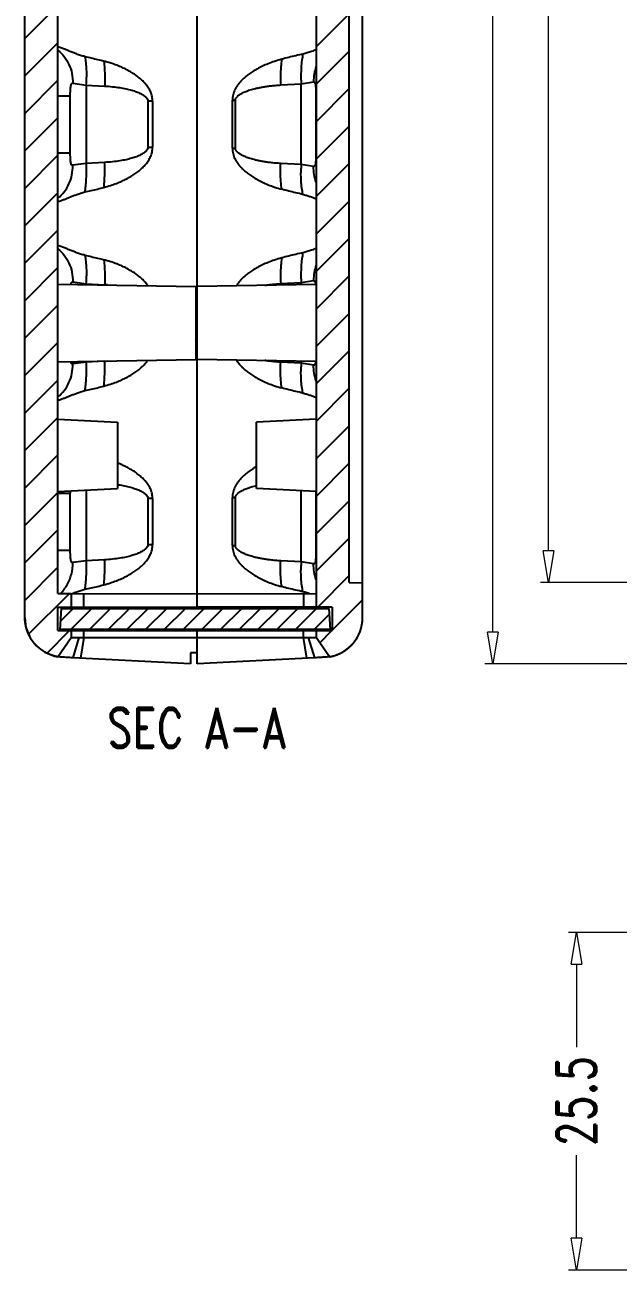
# Model space of a CAD drawing. Header units: millimetres. Extents: x 3537 to 3861, y 1181 to 1410.
# Drawn here: x 3536.7 to 3581.5, y 1204.1 to 1298.1 of the extents above; entities that cross this region are included whole.
import ezdxf
from ezdxf.enums import TextEntityAlignment as Align

# ---------------------------------------------------------------- set-up
doc = ezdxf.new("R2010")
doc.units = ezdxf.units.MM
doc.layers.add('dim', color=82, linetype='Continuous', lineweight=9)
doc.layers.add('hatch', color=56, linetype='Continuous', lineweight=9)
doc.styles.add('ROMAND', font='romand.shx', dxfattribs={"width": 0.75, "bigfont": 'gbcbig.shx'})
doc.dimstyles.new('YanXiu', dxfattribs={"dimtxt": 2.5, "dimasz": 2.2, "dimexe": 1, "dimexo": 0, "dimgap": 0.66, "dimtad": 0, "dimzin": 9, "dimdsep": 46, "dimtxsty": 'ROMAND', "dimblk": 'CLOSEDBLANK', "dimcen": 0, "dimclrd": 3, "dimclre": 3, "dimclrt": 7, "dimazin": 2, "dimtfac": 1, "dimtofl": 0, "dimtmove": 0, "dimatfit": 3, "dimldrblk": 'CLOSEDBLANK', "dimfxl": 1, "dimlwd": 5, "dimlwe": 5, "dimarcsym": 0})
pattern_1 = [(45, (3302.9115, 1085.8818), (-1.414214, 1.414214), [])]

# ---------------------------------------------------------------- blocks, each defined once
blk = doc.blocks.new('_ClosedBlank')
at = {"color": 0, "linetype": 'ByBlock', "lineweight": -2}
for p, q in [((-1, 0.167), (0, 0)), ((-1, 0.167), (-1, -0.167)), ((0, 0), (-1, -0.167))]:
    blk.add_line(p, q, dxfattribs=at)
blk = doc.blocks.new('*D4')
at = {"layer": 'Defpoints', "color": 0}
for p in [(3589.278, 1355.217), (3576.281, 1256.017), (3589.278, 1256.017)]:
    blk.add_point(p, dxfattribs=at)
at = {"layer": 'dim', "color": 3, "lineweight": 5}
for p, q in [((3589.278, 1355.217), (3575.681, 1355.217)), ((3576.281, 1352.817), (3576.281, 1309.699)), ((3576.281, 1258.417), (3576.281, 1301.535)), ((3589.278, 1256.017), (3575.681, 1256.017))]:
    blk.add_line(p, q, dxfattribs=at)
at = {"layer": 'dim', "color": 3, "lineweight": 5, "xscale": 2.4, "yscale": 2.4, "zscale": 2.4}
for p, rotation in [((3576.281, 1355.217), 90), ((3576.281, 1256.017), 270)]:
    blk.add_blockref('_ClosedBlank', p, dxfattribs=dict(at, rotation=rotation))
at = {"layer": 'dim', "color": 7, "insert": (3576.281, 1305.617), "char_height": 3, "attachment_point": 5, "rotation": 90, "style": 'ROMAND'}
blk.add_mtext('99.2', dxfattribs=at)
blk = doc.blocks.new('*D6')
at = {"layer": 'Defpoints', "color": 0}
for p in [(3585.774, 1361.367), (3572.081, 1249.867), (3585.774, 1249.867)]:
    blk.add_point(p, dxfattribs=at)
at = {"layer": 'dim', "color": 3, "lineweight": 5}
for p, q in [((3585.774, 1361.367), (3571.481, 1361.367)), ((3572.081, 1358.967), (3572.081, 1310.61)), ((3572.081, 1252.267), (3572.081, 1300.625)), ((3585.774, 1249.867), (3571.481, 1249.867))]:
    blk.add_line(p, q, dxfattribs=at)
at = {"layer": 'dim', "color": 3, "lineweight": 5, "xscale": 2.4, "yscale": 2.4, "zscale": 2.4}
for p, rotation in [((3572.081, 1361.367), 90), ((3572.081, 1249.867), 270)]:
    blk.add_blockref('_ClosedBlank', p, dxfattribs=dict(at, rotation=rotation))
at = {"layer": 'dim', "color": 7, "insert": (3572.081, 1305.617), "char_height": 3, "attachment_point": 5, "rotation": 90, "style": 'ROMAND'}
blk.add_mtext('111.5', dxfattribs=at)
blk = doc.blocks.new('*D68')
at = {"layer": 'Defpoints', "color": 0}
for p in [(3588.538, 1229.607), (3578.397, 1204.107), (3588.538, 1204.107)]:
    blk.add_point(p, dxfattribs=at)
at = {"layer": 'dim', "color": 3, "lineweight": 5}
for p, q in [((3588.538, 1229.607), (3577.798, 1229.607)), ((3578.397, 1227.207), (3578.397, 1220.938)), ((3578.397, 1206.507), (3578.397, 1212.775)), ((3588.538, 1204.107), (3577.798, 1204.107))]:
    blk.add_line(p, q, dxfattribs=at)
at = {"layer": 'dim', "color": 3, "lineweight": 5, "xscale": 2.4, "yscale": 2.4, "zscale": 2.4}
for p, rotation in [((3578.397, 1229.607), 90), ((3578.397, 1204.107), 270)]:
    blk.add_blockref('_ClosedBlank', p, dxfattribs=dict(at, rotation=rotation))
at = {"layer": 'dim', "color": 7, "insert": (3578.397, 1216.857), "char_height": 3, "attachment_point": 5, "rotation": 90, "style": 'ROMAND'}
blk.add_mtext('25.5', dxfattribs=at)

msp = doc.modelspace()

# ---------------------------------------------------------------- hatches: boundary and pattern name
at = {"linetype": 'Continuous'}
h = msp.add_hatch(dxfattribs=at)
h.set_pattern_fill('DEFAULT__5', color=40, scale=2, angle=45, style=0, pattern_type=0)
h.set_pattern_definition(pattern_1)
edge = h.paths.add_edge_path()
edge.add_line((3536.748, 1253.369), (3536.748, 1357.865))
edge.add_spline(control_points=[(3536.748, 1357.865), (3536.748, 1359.397), (3537.737, 1360.568), (3539.248, 1360.823)], knot_values=[0, 0, 0, 0, 1, 1, 1, 1], weights=[1, 0.842508, 0.842508, 1], degree=3, periodic=0)
edge.add_line((3539.248, 1360.823), (3540.248, 1359.367))
edge.add_line((3540.248, 1359.367), (3540.248, 1358.851))
edge.add_line((3539.248, 1358.849), (3540.248, 1358.851))
edge.add_line((3539.248, 1357.085), (3539.248, 1358.849))
edge.add_line((3539.248, 1357.085), (3540.248, 1357.084))
edge.add_line((3540.248, 1357.084), (3540.248, 1356.042))
edge.add_line((3539.248, 1356.04), (3540.248, 1356.042))
edge.add_line((3539.248, 1255.195), (3539.248, 1356.04))
edge.add_line((3539.248, 1255.195), (3540.248, 1255.192))
edge.add_line((3540.248, 1255.192), (3540.248, 1254.151))
edge.add_line((3539.248, 1254.149), (3540.248, 1254.151))
edge.add_line((3539.248, 1252.385), (3539.248, 1254.149))
edge.add_line((3539.248, 1252.385), (3540.248, 1252.384))
edge.add_line((3540.248, 1252.384), (3540.248, 1251.867))
edge.add_line((3539.248, 1250.411), (3540.248, 1251.867))
edge.add_spline(control_points=[(3539.248, 1250.411), (3537.737, 1250.666), (3536.748, 1251.837), (3536.748, 1253.369)], knot_values=[0, 0, 0, 0, 1, 1, 1, 1], weights=[1, 0.842508, 0.842508, 1], degree=3, periodic=0)
h = msp.add_hatch(dxfattribs=at)
h.set_pattern_fill('DEFAULT__6', color=40, scale=2, angle=45, style=0, pattern_type=0)
h.set_pattern_definition(pattern_1)
edge = h.paths.add_edge_path()
edge.add_line((3562.248, 1253.369), (3562.248, 1256))
edge.add_spline(control_points=[(3559.748, 1250.411), (3561.259, 1250.666), (3562.248, 1251.837), (3562.248, 1253.369)], knot_values=[0, 0, 0, 0, 1, 1, 1, 1], weights=[1, 0.842508, 0.842508, 1], degree=3, periodic=0)
edge.add_line((3559.748, 1250.411), (3558.748, 1251.867))
edge.add_line((3558.748, 1252.383), (3558.748, 1251.867))
edge.add_line((3559.948, 1252.385), (3558.748, 1252.383))
edge.add_line((3559.948, 1254.149), (3559.948, 1252.385))
edge.add_line((3559.948, 1254.149), (3558.748, 1254.151))
edge.add_line((3558.748, 1357.083), (3558.748, 1254.151))
edge.add_line((3559.948, 1357.085), (3558.748, 1357.083))
edge.add_line((3559.948, 1358.849), (3559.948, 1357.085))
edge.add_line((3559.948, 1358.849), (3558.748, 1358.851))
edge.add_line((3558.748, 1359.367), (3558.748, 1358.851))
edge.add_line((3559.748, 1360.823), (3558.748, 1359.367))
edge.add_spline(control_points=[(3562.248, 1357.865), (3562.248, 1359.397), (3561.259, 1360.568), (3559.748, 1360.823)], knot_values=[0, 0, 0, 0, 1, 1, 1, 1], weights=[1, 0.842508, 0.842508, 1], degree=3, periodic=0)
edge.add_line((3562.248, 1355.235), (3562.248, 1357.865))
edge.add_line((3561.248, 1355.217), (3562.248, 1355.235))
edge.add_line((3561.248, 1256.017), (3561.248, 1355.217))
edge.add_line((3561.248, 1256.017), (3562.248, 1256))
h = msp.add_hatch(dxfattribs=at)
h.set_pattern_fill('DEFAULT__4', color=40, angle=45, style=0, pattern_type=0)
h.set_pattern_definition([(45, (3302.9115, 1085.8818), (-0.7071068, 0.7071068), [])])
edge = h.paths.add_edge_path()
edge.add_line((3539.482, 1254.067), (3559.714, 1254.067))
edge.add_line((3559.714, 1254.067), (3559.798, 1252.467))
edge.add_line((3559.798, 1252.467), (3539.398, 1252.467))
edge.add_line((3539.482, 1254.067), (3539.398, 1252.467))

# ---------------------------------------------------------------- linework, layer by layer
at = {"color": 7, "linetype": 'Continuous'}
for p, q in [((3536.748, 1253.369), (3536.748, 1357.865)), ((3536.748, 1253.369), (3536.748, 1357.865)), ((3562.248, 1253.369), (3562.248, 1357.865)), ((3549.748, 1254.067), (3549.748, 1357.167)), ((3558.748, 1357.083), (3558.748, 1254.151)), ((3558.748, 1357.083), (3558.748, 1254.151)), ((3539.248, 1255.195), (3539.248, 1356.04)), ((3539.248, 1255.195), (3539.248, 1356.04)), ((3561.248, 1256.017), (3561.248, 1355.217)), ((3561.248, 1256.017), (3561.248, 1355.217)), ((3540.364, 1293.716), (3541.386, 1293.569)), ((3556.07, 1293.581), (3557.611, 1293.661)), ((3557.611, 1293.661), (3558.551, 1293.809)), ((3557.611, 1287.573), (3557.611, 1293.661)), ((3539.248, 1292.766), (3540.177, 1292.766)), ((3540.177, 1288.468), (3540.177, 1292.766)), ((3541.386, 1293.569), (3541.386, 1287.665)), ((3541.386, 1293.569), (3542.767, 1293.501)), ((3558.724, 1292.861), (3558.724, 1288.373)), ((3546.032, 1292.362), (3546.032, 1288.873)), ((3546.394, 1292.362), (3546.032, 1292.362)), ((3546.394, 1292.359), (3546.394, 1288.875)), ((3552.424, 1288.808), (3552.424, 1292.426)), ((3552.424, 1292.426), (3552.645, 1292.426)), ((3552.645, 1288.808), (3552.645, 1292.426)), ((3539.248, 1288.468), (3540.177, 1288.468)), ((3546.394, 1288.873), (3546.032, 1288.873)), ((3552.424, 1288.808), (3552.645, 1288.808)), ((3541.386, 1287.665), (3540.364, 1287.519)), ((3542.767, 1287.734), (3541.386, 1287.665)), ((3557.611, 1287.573), (3556.07, 1287.654)), ((3558.551, 1287.425), (3557.611, 1287.573)), ((3539.248, 1278.549), (3549.648, 1278.367)), ((3540.364, 1278.716), (3541.386, 1278.569)), ((3541.386, 1278.569), (3541.386, 1278.511)), ((3541.386, 1278.569), (3542.767, 1278.501)), ((3556.07, 1278.581), (3557.611, 1278.661)), ((3557.611, 1278.661), (3558.551, 1278.809)), ((3557.611, 1278.504), (3557.611, 1278.661)), ((3549.648, 1278.367), (3549.648, 1272.867)), ((3558.748, 1278.524), (3549.748, 1278.367)), ((3549.648, 1276.767), (3549.748, 1276.767)), ((3549.648, 1274.31), (3549.742, 1274.467)), ((3549.715, 1274.467), (3549.748, 1274.467)), ((3539.248, 1272.686), (3549.648, 1272.867)), ((3541.386, 1272.665), (3540.364, 1272.519)), ((3542.767, 1272.734), (3541.386, 1272.665)), ((3541.386, 1272.723), (3541.386, 1272.665)), ((3558.748, 1272.71), (3549.748, 1272.867)), ((3557.611, 1272.573), (3556.07, 1272.654)), ((3557.611, 1272.573), (3557.611, 1272.73)), ((3558.551, 1272.425), (3557.611, 1272.573)), ((3539.248, 1268.353), (3543.748, 1268.117)), ((3558.748, 1268.353), (3554.248, 1268.117)), ((3543.748, 1268.117), (3543.748, 1263.117)), ((3554.248, 1263.117), (3554.248, 1268.117)), ((3539.248, 1262.881), (3543.748, 1263.117)), ((3539.248, 1262.766), (3540.177, 1262.766)), ((3540.177, 1258.468), (3540.177, 1262.766)), ((3541.386, 1262.993), (3541.386, 1257.665)), ((3558.748, 1262.881), (3554.248, 1263.117)), ((3557.611, 1257.573), (3557.611, 1262.941)), ((3558.724, 1262.883), (3558.724, 1262.861)), ((3558.724, 1262.861), (3558.724, 1258.373)), ((3546.032, 1262.362), (3546.032, 1258.873)), ((3546.394, 1262.362), (3546.032, 1262.362)), ((3546.394, 1262.359), (3546.394, 1258.875)), ((3552.424, 1258.808), (3552.424, 1262.426)), ((3552.424, 1262.426), (3552.645, 1262.426)), ((3552.645, 1258.808), (3552.645, 1262.426)), ((3546.394, 1258.873), (3546.032, 1258.873)), ((3552.424, 1258.808), (3552.645, 1258.808)), ((3539.248, 1258.468), (3540.177, 1258.468)), ((3541.386, 1257.665), (3540.364, 1257.519)), ((3542.767, 1257.734), (3541.386, 1257.665)), ((3557.611, 1257.573), (3556.07, 1257.654)), ((3558.551, 1257.425), (3557.611, 1257.573)), ((3561.248, 1256.017), (3562.248, 1256)), ((3561.248, 1256.017), (3562.248, 1256)), ((3562.248, 1253.369), (3562.248, 1256)), ((3539.248, 1255.195), (3549.748, 1255.167)), ((3539.248, 1255.195), (3540.248, 1255.192)), ((3540.248, 1255.192), (3540.248, 1254.151)), ((3540.248, 1255.192), (3540.248, 1254.151)), ((3541.196, 1254.152), (3541.196, 1255.189)), ((3549.748, 1255.167), (3558.748, 1255.191)), ((3557.801, 1255.188), (3557.801, 1254.153)), ((3539.248, 1254.149), (3549.748, 1254.167)), ((3539.248, 1254.149), (3540.248, 1254.151)), ((3539.248, 1252.385), (3539.248, 1254.149)), ((3539.248, 1252.385), (3539.248, 1254.149)), ((3559.948, 1254.149), (3549.748, 1254.167)), ((3559.948, 1254.149), (3558.748, 1254.151)), ((3559.948, 1254.149), (3559.948, 1252.385)), ((3559.948, 1254.149), (3559.948, 1252.385)), ((3539.482, 1254.067), (3539.398, 1252.467)), ((3539.482, 1254.067), (3539.398, 1252.467)), ((3539.482, 1254.067), (3559.714, 1254.067)), ((3539.482, 1254.067), (3559.714, 1254.067)), ((3559.714, 1254.067), (3559.798, 1252.467)), ((3559.714, 1254.067), (3559.798, 1252.467)), ((3539.248, 1252.385), (3549.748, 1252.367)), ((3539.248, 1252.385), (3540.248, 1252.384)), ((3559.798, 1252.467), (3539.398, 1252.467)), ((3559.798, 1252.467), (3539.398, 1252.467)), ((3540.248, 1252.384), (3540.248, 1251.867)), ((3540.248, 1252.384), (3540.248, 1251.867)), ((3541.196, 1251.867), (3541.196, 1252.382)), ((3549.748, 1249.867), (3549.748, 1252.467)), ((3549.748, 1252.367), (3559.948, 1252.385)), ((3557.801, 1251.867), (3557.801, 1252.381)), ((3559.948, 1252.385), (3558.748, 1252.383)), ((3558.748, 1252.383), (3558.748, 1251.867)), ((3558.748, 1252.383), (3558.748, 1251.867)), ((3539.248, 1250.411), (3540.248, 1251.867)), ((3539.248, 1250.411), (3540.248, 1251.867)), ((3540.826, 1251.867), (3540.361, 1250.333)), ((3541.196, 1251.867), (3540.954, 1250.302)), ((3541.196, 1251.867), (3557.801, 1251.867)), ((3558.043, 1250.302), (3557.801, 1251.867)), ((3558.636, 1250.333), (3558.165, 1251.867)), ((3559.748, 1250.411), (3558.748, 1251.867)), ((3559.748, 1250.411), (3558.748, 1251.867)), ((3549.748, 1250.721), (3549.248, 1250.717)), ((3549.248, 1250.717), (3549.248, 1249.867)), ((3549.248, 1249.867), (3540.361, 1250.333)), ((3558.636, 1250.333), (3549.748, 1249.867))]:
    msp.add_line(p, q, dxfattribs=at)
for centre, radius, start, end in [((3528.405, 1294.185), 12.996, 357.28355, 359.77745), ((3528.799, 1294.181), 12.601, 359.78964, 359.94203), ((3569.421, 1294.26), 11.825, 179.83245, 180.65785), ((3569.835, 1294.267), 12.239, 180.66577, 182.83422), ((3528.405, 1287.049), 12.996, 0.22255, 2.71645), ((3528.799, 1287.053), 12.601, 0.05798, 0.21036), ((3569.421, 1286.974), 11.825, 179.34215, 180.16756), ((3569.835, 1286.968), 12.239, 177.16578, 179.33423), ((3528.405, 1279.185), 12.996, 357.28355, 359.77745), ((3528.799, 1279.181), 12.601, 359.78964, 359.94203), ((3569.421, 1279.26), 11.825, 179.83245, 180.65785), ((3569.835, 1279.267), 12.239, 180.66577, 182.83422), ((3542.211, 1267.314), 11.2, 86.00697, 87.15266), ((3528.405, 1272.049), 12.996, 0.22255, 2.71645), ((3528.799, 1272.053), 12.601, 0.05798, 0.21036), ((3542.211, 1283.92), 11.2, 272.84735, 273.99349), ((3569.421, 1271.974), 11.825, 179.34215, 180.16756), ((3569.835, 1271.968), 12.239, 177.16578, 179.33423), ((3557.351, 1259.213), 6.363, 119.18504, 121.01089), ((3551.085, 1262.768), 10.908, 179.1507, 180.01269), ((3542.368, 1253.731), 9.775, 81.66007, 81.87973), ((3555.987, 1255.763), 7.772, 102.93012, 103.28497), ((3528.405, 1257.049), 12.996, 0.22255, 2.71645), ((3528.799, 1257.053), 12.601, 0.05798, 0.21036), ((3569.421, 1256.974), 11.825, 179.34215, 180.16756), ((3569.835, 1256.968), 12.239, 177.16578, 179.33423), ((3556.935, 1251.589), 3.817, 75.38558, 77.71306), ((3556.737, 1250.83), 4.601, 73.38543, 75.37927), ((3556.374, 1249.615), 5.868, 71.76539, 73.38593), ((3539.748, 1253.369), 3, 180, 260.40593), ((3559.248, 1253.369), 3, 279.59407, 0)]:
    msp.add_arc(centre, radius, start, end, dxfattribs=at)
for points, start_tangent, end_tangent in [([(3541.28, 1295.729), (3540.953, 1295.817), (3540.651, 1295.921), (3540.363, 1296.033), (3540.084, 1296.145), (3539.807, 1296.255), (3539.53, 1296.359), (3539.248, 1296.455)], (-0.977301, 0.211856), (-0.952666, 0.304019)), ([(3539.248, 1296.204), (3539.721, 1295.725), (3540.077, 1295.126), (3540.296, 1294.442), (3540.364, 1293.716)], (0.786757, -0.617262), (-0.012535, -0.999921)), ([(3541.28, 1295.729), (3541.763, 1295.621), (3542.239, 1295.508), (3542.705, 1295.389)], (0.977328, -0.21173), (0.966845, -0.255364)), ([(3541.28, 1295.729), (3541.346, 1295.27), (3541.387, 1294.743), (3541.401, 1294.168)], (0.185237, -0.982694), (-0.001011, -0.999999)), ([(3556.148, 1295.527), (3555.605, 1295.362), (3555.12, 1295.183), (3554.687, 1294.995), (3554.303, 1294.8), (3553.963, 1294.6), (3553.664, 1294.398), (3553.403, 1294.194), (3553.18, 1293.991), (3552.994, 1293.794), (3552.841, 1293.603), (3552.715, 1293.416), (3552.614, 1293.23), (3552.533, 1293.039), (3552.473, 1292.84), (3552.436, 1292.634), (3552.424, 1292.426)], (-0.964565, -0.263844), (0.000003, -1)), ([(3556.148, 1295.527), (3556.082, 1294.941), (3556.055, 1294.28), (3556.07, 1293.581)], (-0.155482, -0.987839), (0.049288, -0.998785)), ([(3557.747, 1295.916), (3557.202, 1295.793), (3556.669, 1295.664), (3556.148, 1295.527)], (-0.977225, -0.212206), (-0.964565, -0.263847)), ([(3557.747, 1295.916), (3557.666, 1295.448), (3557.614, 1294.899), (3557.596, 1294.295)], (-0.221495, -0.975162), (-0.002946, -0.999996)), ([(3558.748, 1296.239), (3558.397, 1296.109), (3558.063, 1295.999), (3557.747, 1295.916)], (-0.935796, -0.352543), (-0.977208, -0.212285)), ([(3546.394, 1292.359), (3546.356, 1292.708), (3546.249, 1293.042), (3546.086, 1293.35), (3545.881, 1293.63), (3545.644, 1293.887), (3545.377, 1294.125), (3545.089, 1294.341), (3544.782, 1294.539), (3544.453, 1294.724), (3544.091, 1294.9), (3543.688, 1295.07), (3543.23, 1295.234), (3542.705, 1295.389)], (-0.00218, 0.999998), (-0.966854, 0.255328)), ([(3542.705, 1295.389), (3542.76, 1294.816), (3542.782, 1294.176), (3542.767, 1293.501)], (0.135495, -0.990778), (-0.047182, -0.998886)), ([(3558.748, 1294.997), (3558.597, 1294.416), (3558.551, 1293.809)], (-0.340143, -0.940374), (0.012894, -0.999917)), ([(3540.177, 1292.766), (3540.179, 1292.983), (3540.186, 1293.189), (3540.199, 1293.372), (3540.22, 1293.523), (3540.252, 1293.635), (3540.299, 1293.7), (3540.364, 1293.716)], (-0.000012, 1), (0.990043, -0.140767)), ([(3558.551, 1293.809), (3558.612, 1293.794), (3558.655, 1293.729), (3558.685, 1293.618), (3558.704, 1293.467), (3558.716, 1293.284), (3558.722, 1293.078), (3558.724, 1292.861)], (0.988016, 0.154354), (-0.000012, -1)), ([(3542.767, 1293.501), (3543.369, 1293.454), (3543.912, 1293.383), (3544.394, 1293.291), (3544.816, 1293.185), (3545.178, 1293.065), (3545.481, 1292.935), (3545.721, 1292.796), (3545.895, 1292.651), (3545.999, 1292.502), (3546.032, 1292.362)], (0.998764, -0.049705), (0.000469, -1)), ([(3552.645, 1292.426), (3552.648, 1292.465), (3552.656, 1292.506), (3552.672, 1292.55), (3552.695, 1292.596), (3552.727, 1292.645), (3552.77, 1292.696), (3552.823, 1292.748), (3552.888, 1292.803), (3552.966, 1292.858), (3553.057, 1292.914), (3553.163, 1292.972), (3553.286, 1293.031), (3553.427, 1293.09), (3553.584, 1293.149), (3553.759, 1293.207), (3553.952, 1293.263), (3554.166, 1293.319), (3554.405, 1293.372), (3554.672, 1293.424), (3554.969, 1293.472), (3555.3, 1293.516), (3555.666, 1293.553), (3556.07, 1293.581)], (-0.000001, 1), (0.99863, 0.052334)), ([(3540.364, 1287.519), (3540.299, 1287.534), (3540.252, 1287.599), (3540.22, 1287.711), (3540.199, 1287.862), (3540.186, 1288.045), (3540.179, 1288.251), (3540.177, 1288.468)], (-0.990042, -0.140775), (0.000012, 1)), ([(3542.705, 1285.845), (3543.216, 1285.996), (3543.662, 1286.154), (3544.057, 1286.318), (3544.412, 1286.489), (3544.741, 1286.67), (3545.052, 1286.867), (3545.348, 1287.086), (3545.623, 1287.327), (3545.868, 1287.588), (3546.079, 1287.873), (3546.246, 1288.185), (3546.355, 1288.521), (3546.394, 1288.875)], (0.966854, 0.255329), (0.002143, 0.999998)), ([(3546.032, 1288.873), (3545.999, 1288.732), (3545.895, 1288.583), (3545.72, 1288.438), (3545.48, 1288.299), (3545.177, 1288.168), (3544.815, 1288.049), (3544.393, 1287.942), (3543.911, 1287.851), (3543.368, 1287.78), (3542.767, 1287.734)], (-0.000477, -1), (-0.998764, -0.049705)), ([(3552.424, 1288.808), (3552.436, 1288.606), (3552.47, 1288.406), (3552.527, 1288.213), (3552.604, 1288.026), (3552.703, 1287.84), (3552.827, 1287.651), (3552.98, 1287.456), (3553.168, 1287.255), (3553.393, 1287.049), (3553.655, 1286.843), (3553.956, 1286.639), (3554.297, 1286.438), (3554.683, 1286.242), (3555.118, 1286.052), (3555.604, 1285.873), (3556.148, 1285.707)], (-0.000003, -1), (0.964566, -0.263843)), ([(3556.07, 1287.654), (3555.664, 1287.682), (3555.296, 1287.719), (3554.965, 1287.763), (3554.667, 1287.811), (3554.4, 1287.863), (3554.161, 1287.917), (3553.947, 1287.972), (3553.754, 1288.029), (3553.581, 1288.086), (3553.424, 1288.145), (3553.284, 1288.204), (3553.161, 1288.263), (3553.055, 1288.321), (3552.965, 1288.377), (3552.887, 1288.432), (3552.823, 1288.486), (3552.769, 1288.539), (3552.727, 1288.59), (3552.695, 1288.638), (3552.672, 1288.684), (3552.656, 1288.728), (3552.648, 1288.769), (3552.645, 1288.808)], (-0.99863, 0.052334), (0.000001, 1)), ([(3558.724, 1288.373), (3558.722, 1288.156), (3558.716, 1287.95), (3558.704, 1287.767), (3558.685, 1287.616), (3558.655, 1287.505), (3558.612, 1287.44), (3558.551, 1287.425)], (0.000012, -1), (-0.988017, 0.154343)), ([(3539.248, 1285.03), (3539.721, 1285.509), (3540.077, 1286.109), (3540.296, 1286.792), (3540.364, 1287.519)], (0.786748, 0.617274), (-0.012529, 0.999922)), ([(3541.28, 1285.505), (3541.346, 1285.964), (3541.387, 1286.491), (3541.401, 1287.066)], (0.185237, 0.982694), (-0.001011, 0.999999)), ([(3542.705, 1285.845), (3542.76, 1286.418), (3542.782, 1287.059), (3542.767, 1287.734)], (0.135495, 0.990778), (-0.047183, 0.998886)), ([(3556.148, 1285.707), (3556.082, 1286.293), (3556.055, 1286.954), (3556.07, 1287.654)], (-0.155482, 0.987839), (0.049288, 0.998785)), ([(3558.748, 1286.237), (3558.597, 1286.819), (3558.551, 1287.425)], (-0.34015, 0.940371), (0.012901, 0.999917)), ([(3557.747, 1285.318), (3557.666, 1285.786), (3557.614, 1286.335), (3557.596, 1286.94)], (-0.221495, 0.975162), (-0.002947, 0.999996)), ([(3539.248, 1284.779), (3539.486, 1284.859), (3539.721, 1284.946), (3539.953, 1285.036), (3540.185, 1285.13), (3540.423, 1285.225), (3540.677, 1285.323), (3540.959, 1285.419), (3541.28, 1285.505)], (0.952666, 0.304019), (0.977301, 0.211856)), ([(3541.28, 1285.505), (3541.763, 1285.613), (3542.239, 1285.726), (3542.705, 1285.845)], (0.977328, 0.21173), (0.966845, 0.255364)), ([(3557.747, 1285.318), (3557.202, 1285.441), (3556.669, 1285.57), (3556.148, 1285.707)], (-0.977225, 0.212206), (-0.964565, 0.263847)), ([(3557.747, 1285.318), (3558.004, 1285.253), (3558.259, 1285.173), (3558.508, 1285.085), (3558.748, 1284.996)], (0.977208, -0.212285), (0.935796, -0.352543)), ([(3541.28, 1280.729), (3540.953, 1280.817), (3540.651, 1280.921), (3540.363, 1281.033), (3540.084, 1281.145), (3539.807, 1281.255), (3539.53, 1281.359), (3539.248, 1281.455)], (-0.977301, 0.211856), (-0.952666, 0.304019)), ([(3539.248, 1281.204), (3539.721, 1280.725), (3540.077, 1280.126), (3540.296, 1279.442), (3540.364, 1278.716)], (0.786757, -0.617262), (-0.012535, -0.999921)), ([(3541.28, 1280.729), (3541.763, 1280.621), (3542.239, 1280.508), (3542.705, 1280.389)], (0.977328, -0.21173), (0.966845, -0.255364)), ([(3541.28, 1280.729), (3541.346, 1280.27), (3541.387, 1279.743), (3541.401, 1279.168)], (0.185237, -0.982694), (-0.001011, -0.999999)), ([(3556.148, 1280.527), (3555.605, 1280.362), (3555.12, 1280.183), (3554.687, 1279.995), (3554.303, 1279.8), (3553.963, 1279.6), (3553.664, 1279.398), (3553.403, 1279.194), (3553.18, 1278.991), (3552.994, 1278.794), (3552.841, 1278.603), (3552.717, 1278.419)], (-0.964565, -0.263844), (-0.519836, -0.854266)), ([(3556.148, 1280.527), (3556.082, 1279.941), (3556.055, 1279.28), (3556.07, 1278.581)], (-0.155482, -0.987839), (0.049288, -0.998785)), ([(3557.747, 1280.916), (3557.202, 1280.793), (3556.669, 1280.664), (3556.148, 1280.527)], (-0.977225, -0.212206), (-0.964565, -0.263847)), ([(3557.747, 1280.916), (3557.666, 1280.448), (3557.614, 1279.899), (3557.596, 1279.295)], (-0.221495, -0.975162), (-0.002946, -0.999996)), ([(3558.748, 1281.239), (3558.397, 1281.109), (3558.063, 1280.999), (3557.747, 1280.916)], (-0.935796, -0.352543), (-0.977208, -0.212285)), ([(3546.031, 1278.433), (3545.881, 1278.63), (3545.644, 1278.887), (3545.377, 1279.125), (3545.089, 1279.341), (3544.782, 1279.539), (3544.453, 1279.724), (3544.091, 1279.9), (3543.688, 1280.07), (3543.23, 1280.234), (3542.705, 1280.389)], (-0.566584, 0.824004), (-0.966854, 0.255328)), ([(3542.705, 1280.389), (3542.76, 1279.816), (3542.782, 1279.176), (3542.767, 1278.501)], (0.135495, -0.990778), (-0.047182, -0.998886)), ([(3558.748, 1279.997), (3558.597, 1279.416), (3558.551, 1278.809)], (-0.340143, -0.940374), (0.012894, -0.999917)), ([(3540.222, 1278.532), (3540.252, 1278.635), (3540.299, 1278.7), (3540.364, 1278.716)], (0.198373, 0.980127), (0.990043, -0.140767)), ([(3554.873, 1278.458), (3554.969, 1278.472), (3555.3, 1278.516), (3555.666, 1278.553), (3556.07, 1278.581)], (0.98789, 0.155153), (0.99863, 0.052334)), ([(3558.551, 1278.809), (3558.612, 1278.794), (3558.655, 1278.729), (3558.685, 1278.618), (3558.698, 1278.523)], (0.988016, 0.154354), (0.112707, -0.993628)), ([(3539.248, 1270.03), (3539.721, 1270.509), (3540.077, 1271.109), (3540.296, 1271.792), (3540.364, 1272.519)], (0.786748, 0.617274), (-0.012529, 0.999922)), ([(3540.364, 1272.519), (3540.299, 1272.534), (3540.252, 1272.599), (3540.222, 1272.702)], (-0.990042, -0.140775), (-0.198374, 0.980126)), ([(3541.28, 1270.505), (3541.346, 1270.964), (3541.387, 1271.491), (3541.401, 1272.066)], (0.185237, 0.982694), (-0.001011, 0.999999)), ([(3542.705, 1270.845), (3543.216, 1270.996), (3543.662, 1271.154), (3544.057, 1271.318), (3544.412, 1271.489), (3544.741, 1271.67), (3545.052, 1271.867), (3545.348, 1272.086), (3545.623, 1272.327), (3545.868, 1272.588), (3546.031, 1272.801)], (0.966854, 0.255329), (0.566523, 0.824046)), ([(3542.705, 1270.845), (3542.76, 1271.418), (3542.782, 1272.059), (3542.767, 1272.734)], (0.135495, 0.990778), (-0.047183, 0.998886)), ([(3552.718, 1272.815), (3552.827, 1272.651), (3552.98, 1272.456), (3553.168, 1272.255), (3553.393, 1272.049), (3553.655, 1271.843), (3553.956, 1271.639), (3554.297, 1271.438), (3554.683, 1271.242), (3555.118, 1271.052), (3555.604, 1270.873), (3556.148, 1270.707)], (0.52006, -0.85413), (0.964566, -0.263843)), ([(3556.07, 1272.654), (3555.664, 1272.682), (3555.296, 1272.719), (3554.965, 1272.763), (3554.873, 1272.777)], (-0.99863, 0.052334), (-0.987888, 0.155166)), ([(3556.148, 1270.707), (3556.082, 1271.293), (3556.055, 1271.954), (3556.07, 1272.654)], (-0.155482, 0.987839), (0.049288, 0.998785)), ([(3558.748, 1271.237), (3558.597, 1271.819), (3558.551, 1272.425)], (-0.34015, 0.940371), (0.012901, 0.999917)), ([(3558.698, 1272.711), (3558.685, 1272.616), (3558.655, 1272.505), (3558.612, 1272.44), (3558.551, 1272.425)], (-0.112707, -0.993628), (-0.988017, 0.154343)), ([(3557.747, 1270.318), (3557.666, 1270.786), (3557.614, 1271.335), (3557.596, 1271.94)], (-0.221495, 0.975162), (-0.002947, 0.999996)), ([(3539.248, 1269.779), (3539.486, 1269.859), (3539.721, 1269.946), (3539.953, 1270.036), (3540.185, 1270.13), (3540.423, 1270.225), (3540.677, 1270.323), (3540.959, 1270.419), (3541.28, 1270.505)], (0.952666, 0.304019), (0.977301, 0.211856)), ([(3541.28, 1270.505), (3541.763, 1270.613), (3542.239, 1270.726), (3542.705, 1270.845)], (0.977328, 0.21173), (0.966845, 0.255364)), ([(3557.747, 1270.318), (3557.202, 1270.441), (3556.669, 1270.57), (3556.148, 1270.707)], (-0.977225, 0.212206), (-0.964565, 0.263847)), ([(3557.747, 1270.318), (3558.004, 1270.253), (3558.259, 1270.173), (3558.508, 1270.085), (3558.748, 1269.996)], (0.977208, -0.212285), (0.935796, -0.352543)), ([(3546.394, 1262.359), (3546.356, 1262.708), (3546.249, 1263.042), (3546.086, 1263.35), (3545.881, 1263.63), (3545.644, 1263.887), (3545.377, 1264.125), (3545.089, 1264.341), (3544.782, 1264.539), (3544.453, 1264.724), (3544.091, 1264.9), (3543.754, 1265.044)], (-0.00218, 0.999998), (-0.9287, 0.370831)), ([(3554.072, 1264.667), (3553.963, 1264.6), (3553.664, 1264.398), (3553.403, 1264.194), (3553.18, 1263.991), (3552.994, 1263.794), (3552.841, 1263.603), (3552.715, 1263.416), (3552.614, 1263.23), (3552.533, 1263.039), (3552.473, 1262.84), (3552.436, 1262.634), (3552.424, 1262.426)], (-0.85697, -0.515367), (0.000003, -1)), ([(3543.786, 1263.402), (3543.912, 1263.383), (3544.394, 1263.291), (3544.816, 1263.185), (3545.178, 1263.065), (3545.481, 1262.935), (3545.721, 1262.796), (3545.895, 1262.651), (3545.999, 1262.502), (3546.032, 1262.362)], (0.989425, -0.145048), (0.000469, -1)), ([(3552.645, 1262.426), (3552.648, 1262.465), (3552.656, 1262.506), (3552.672, 1262.55), (3552.695, 1262.596), (3552.727, 1262.645), (3552.77, 1262.696), (3552.823, 1262.748), (3552.888, 1262.803), (3552.966, 1262.858), (3553.057, 1262.914), (3553.163, 1262.972), (3553.286, 1263.031), (3553.427, 1263.09), (3553.584, 1263.149), (3553.759, 1263.207), (3553.952, 1263.263), (3554.166, 1263.319), (3554.201, 1263.327)], (-0.000001, 1), (0.973236, 0.229807)), ([(3542.705, 1255.845), (3543.216, 1255.996), (3543.662, 1256.154), (3544.057, 1256.318), (3544.412, 1256.489), (3544.741, 1256.67), (3545.052, 1256.867), (3545.348, 1257.086), (3545.623, 1257.327), (3545.868, 1257.588), (3546.079, 1257.873), (3546.246, 1258.185), (3546.355, 1258.521), (3546.394, 1258.875)], (0.966854, 0.255329), (0.002143, 0.999998)), ([(3546.032, 1258.873), (3545.999, 1258.732), (3545.895, 1258.583), (3545.72, 1258.438), (3545.48, 1258.299), (3545.177, 1258.168), (3544.815, 1258.049), (3544.393, 1257.942), (3543.911, 1257.851), (3543.368, 1257.78), (3542.767, 1257.734)], (-0.000477, -1), (-0.998764, -0.049705)), ([(3552.424, 1258.808), (3552.436, 1258.606), (3552.47, 1258.406), (3552.527, 1258.213), (3552.604, 1258.026), (3552.703, 1257.84), (3552.827, 1257.651), (3552.98, 1257.456), (3553.168, 1257.255), (3553.393, 1257.049), (3553.655, 1256.843), (3553.956, 1256.639), (3554.297, 1256.438), (3554.683, 1256.242), (3555.118, 1256.052), (3555.604, 1255.873), (3556.148, 1255.707)], (-0.000003, -1), (0.964566, -0.263843)), ([(3556.07, 1257.654), (3555.664, 1257.682), (3555.296, 1257.719), (3554.965, 1257.763), (3554.667, 1257.811), (3554.4, 1257.863), (3554.161, 1257.917), (3553.947, 1257.972), (3553.754, 1258.029), (3553.581, 1258.086), (3553.424, 1258.145), (3553.284, 1258.204), (3553.161, 1258.263), (3553.055, 1258.321), (3552.965, 1258.377), (3552.887, 1258.432), (3552.823, 1258.486), (3552.769, 1258.539), (3552.727, 1258.59), (3552.695, 1258.638), (3552.672, 1258.684), (3552.656, 1258.728), (3552.648, 1258.769), (3552.645, 1258.808)], (-0.99863, 0.052334), (0.000001, 1)), ([(3540.364, 1257.519), (3540.299, 1257.534), (3540.252, 1257.599), (3540.22, 1257.711), (3540.199, 1257.862), (3540.186, 1258.045), (3540.179, 1258.251), (3540.177, 1258.468)], (-0.990042, -0.140775), (0.000012, 1)), ([(3558.724, 1258.373), (3558.722, 1258.156), (3558.716, 1257.95), (3558.704, 1257.767), (3558.685, 1257.616), (3558.655, 1257.505), (3558.612, 1257.44), (3558.551, 1257.425)], (0.000012, -1), (-0.988017, 0.154343)), ([(3539.438, 1255.194), (3539.945, 1255.847), (3540.263, 1256.645), (3540.364, 1257.519)], (0.723779, 0.690032), (-0.012529, 0.999922)), ([(3541.28, 1255.505), (3541.346, 1255.964), (3541.387, 1256.491), (3541.401, 1257.066)], (0.185237, 0.982694), (-0.001011, 0.999999)), ([(3542.705, 1255.845), (3542.76, 1256.418), (3542.782, 1257.059), (3542.767, 1257.734)], (0.135495, 0.990778), (-0.047183, 0.998886)), ([(3556.148, 1255.707), (3556.082, 1256.293), (3556.055, 1256.954), (3556.07, 1257.654)], (-0.155482, 0.987839), (0.049288, 0.998785)), ([(3557.747, 1255.318), (3557.666, 1255.786), (3557.614, 1256.335), (3557.596, 1256.94)], (-0.221495, 0.975162), (-0.002947, 0.999996)), ([(3558.748, 1256.237), (3558.597, 1256.819), (3558.551, 1257.425)], (-0.34015, 0.940371), (0.012901, 0.999917)), ([(3540.339, 1255.192), (3540.669, 1255.32), (3540.982, 1255.427)], (0.92814, 0.37223), (0.956206, 0.292695)), ([(3540.982, 1255.427), (3541.28, 1255.505)], (0.956206, 0.292695), (0.977301, 0.211856)), ([(3541.28, 1255.505), (3541.763, 1255.613), (3542.239, 1255.726), (3542.705, 1255.845)], (0.977328, 0.21173), (0.966845, 0.255364)), ([(3557.747, 1255.318), (3557.202, 1255.441), (3556.669, 1255.57), (3556.148, 1255.707)], (-0.977225, 0.212206), (-0.964565, 0.263847)), ([(3539.248, 1250.411), (3539.218, 1250.416), (3539.189, 1250.422), (3539.159, 1250.428), (3539.129, 1250.434), (3539.099, 1250.44), (3539.068, 1250.447), (3539.038, 1250.454), (3539.008, 1250.462), (3538.978, 1250.47), (3538.948, 1250.478), (3538.918, 1250.486), (3538.887, 1250.495), (3538.857, 1250.504), (3538.827, 1250.514), (3538.797, 1250.524), (3538.767, 1250.534), (3538.737, 1250.545), (3538.706, 1250.556), (3538.676, 1250.567), (3538.646, 1250.579), (3538.616, 1250.591), (3538.586, 1250.603), (3538.557, 1250.616), (3538.527, 1250.629), (3538.497, 1250.643), (3538.467, 1250.656), (3538.438, 1250.671), (3538.408, 1250.685), (3538.379, 1250.7), (3538.35, 1250.715), (3538.32, 1250.731), (3538.291, 1250.747), (3538.262, 1250.763), (3538.233, 1250.78), (3538.205, 1250.797), (3538.176, 1250.814), (3538.148, 1250.832), (3538.12, 1250.85), (3538.091, 1250.868), (3538.063, 1250.887), (3538.036, 1250.906), (3538.008, 1250.925), (3537.981, 1250.945), (3537.953, 1250.965), (3537.926, 1250.986), (3537.9, 1251.006), (3537.873, 1251.028), (3537.847, 1251.049), (3537.82, 1251.071), (3537.794, 1251.093), (3537.769, 1251.115), (3537.743, 1251.138), (3537.718, 1251.161), (3537.693, 1251.184), (3537.668, 1251.208), (3537.643, 1251.231), (3537.619, 1251.256), (3537.595, 1251.28), (3537.571, 1251.305), (3537.548, 1251.33), (3537.525, 1251.355), (3537.502, 1251.381), (3537.479, 1251.407), (3537.457, 1251.433), (3537.435, 1251.459), (3537.413, 1251.486), (3537.392, 1251.512), (3537.371, 1251.539), (3537.35, 1251.567), (3537.33, 1251.594), (3537.31, 1251.622), (3537.29, 1251.65), (3537.27, 1251.678), (3537.251, 1251.706), (3537.232, 1251.735), (3537.214, 1251.764), (3537.196, 1251.793), (3537.178, 1251.822), (3537.161, 1251.851), (3537.144, 1251.881), (3537.127, 1251.91), (3537.111, 1251.94), (3537.095, 1251.97), (3537.079, 1252), (3537.064, 1252.03), (3537.049, 1252.06), (3537.034, 1252.091), (3537.02, 1252.121), (3537.006, 1252.152), (3536.993, 1252.183), (3536.98, 1252.214), (3536.967, 1252.245), (3536.955, 1252.276), (3536.943, 1252.307), (3536.931, 1252.338), (3536.92, 1252.369), (3536.909, 1252.401), (3536.898, 1252.432), (3536.888, 1252.464), (3536.878, 1252.495), (3536.869, 1252.527), (3536.86, 1252.558), (3536.851, 1252.59), (3536.843, 1252.621), (3536.835, 1252.653), (3536.828, 1252.684), (3536.82, 1252.716), (3536.813, 1252.748), (3536.807, 1252.779), (3536.801, 1252.811), (3536.795, 1252.842), (3536.79, 1252.874), (3536.784, 1252.905), (3536.78, 1252.937), (3536.775, 1252.968), (3536.771, 1252.999), (3536.768, 1253.03), (3536.764, 1253.062), (3536.761, 1253.093), (3536.758, 1253.124), (3536.756, 1253.155), (3536.754, 1253.186), (3536.752, 1253.216), (3536.751, 1253.247), (3536.75, 1253.278), (3536.749, 1253.308), (3536.748, 1253.339), (3536.748, 1253.369)], (-0.986013, 0.166667), (0, 1)), ([(3559.748, 1250.411), (3559.778, 1250.416), (3559.808, 1250.422), (3559.838, 1250.428), (3559.868, 1250.434), (3559.898, 1250.44), (3559.928, 1250.447), (3559.958, 1250.454), (3559.989, 1250.462), (3560.019, 1250.47), (3560.049, 1250.478), (3560.079, 1250.486), (3560.109, 1250.495), (3560.139, 1250.504), (3560.17, 1250.514), (3560.2, 1250.524), (3560.23, 1250.534), (3560.26, 1250.545), (3560.29, 1250.556), (3560.32, 1250.567), (3560.35, 1250.579), (3560.38, 1250.591), (3560.41, 1250.603), (3560.44, 1250.616), (3560.47, 1250.629), (3560.5, 1250.643), (3560.529, 1250.656), (3560.559, 1250.671), (3560.588, 1250.685), (3560.618, 1250.7), (3560.647, 1250.715), (3560.676, 1250.731), (3560.705, 1250.747), (3560.734, 1250.763), (3560.763, 1250.78), (3560.792, 1250.797), (3560.82, 1250.814), (3560.849, 1250.832), (3560.877, 1250.85), (3560.905, 1250.868), (3560.933, 1250.887), (3560.961, 1250.906), (3560.989, 1250.925), (3561.016, 1250.945), (3561.043, 1250.965), (3561.07, 1250.986), (3561.097, 1251.006), (3561.124, 1251.028), (3561.15, 1251.049), (3561.176, 1251.071), (3561.202, 1251.093), (3561.228, 1251.115), (3561.254, 1251.138), (3561.279, 1251.161), (3561.304, 1251.184), (3561.329, 1251.208), (3561.353, 1251.231), (3561.378, 1251.256), (3561.402, 1251.28), (3561.425, 1251.305), (3561.449, 1251.33), (3561.472, 1251.355), (3561.495, 1251.381), (3561.517, 1251.407), (3561.54, 1251.433), (3561.562, 1251.459), (3561.583, 1251.486), (3561.605, 1251.512), (3561.626, 1251.539), (3561.647, 1251.567), (3561.667, 1251.594), (3561.687, 1251.622), (3561.707, 1251.65), (3561.726, 1251.678), (3561.745, 1251.706), (3561.764, 1251.735), (3561.783, 1251.764), (3561.801, 1251.793), (3561.819, 1251.822), (3561.836, 1251.851), (3561.853, 1251.881), (3561.87, 1251.91), (3561.886, 1251.94), (3561.902, 1251.97), (3561.918, 1252), (3561.933, 1252.03), (3561.948, 1252.06), (3561.962, 1252.091), (3561.977, 1252.121), (3561.99, 1252.152), (3562.004, 1252.183), (3562.017, 1252.214), (3562.03, 1252.245), (3562.042, 1252.276), (3562.054, 1252.307), (3562.066, 1252.338), (3562.077, 1252.369), (3562.088, 1252.401), (3562.098, 1252.432), (3562.108, 1252.464), (3562.118, 1252.495), (3562.128, 1252.527), (3562.137, 1252.558), (3562.145, 1252.59), (3562.154, 1252.621), (3562.162, 1252.653), (3562.169, 1252.684), (3562.176, 1252.716), (3562.183, 1252.748), (3562.19, 1252.779), (3562.196, 1252.811), (3562.202, 1252.842), (3562.207, 1252.874), (3562.212, 1252.905), (3562.217, 1252.937), (3562.221, 1252.968), (3562.225, 1252.999), (3562.229, 1253.03), (3562.233, 1253.062), (3562.236, 1253.093), (3562.238, 1253.124), (3562.241, 1253.155), (3562.243, 1253.186), (3562.244, 1253.216), (3562.246, 1253.247), (3562.247, 1253.278), (3562.248, 1253.308), (3562.248, 1253.339), (3562.248, 1253.369)], (0.986013, 0.166667), (0, 1)), ([(3540.25, 1251.867), (3540.336, 1251.868), (3540.539, 1251.868), (3540.826, 1251.867)], (1, 0.000059), (1, 0.000031)), ([(3540.826, 1251.867), (3541.009, 1251.868), (3541.196, 1251.867)], (1, 0.000031), (1, 0)), ([(3557.801, 1251.867), (3557.986, 1251.868), (3558.165, 1251.867)], (1, 0), (1, -0.000032)), ([(3558.165, 1251.867), (3558.39, 1251.868), (3558.57, 1251.867), (3558.693, 1251.868), (3558.746, 1251.867)], (1, -0.000032), (1, -0.000089)), ([(3540.361, 1250.333), (3539.927, 1250.358), (3539.737, 1250.371), (3539.573, 1250.383), (3539.44, 1250.393), (3539.341, 1250.402), (3539.279, 1250.407), (3539.25, 1250.411)], (-0.99863, 0.052336), (-0.986171, 0.165729)), ([(3559.746, 1250.411), (3559.718, 1250.407), (3559.655, 1250.402), (3559.557, 1250.393), (3559.425, 1250.383), (3559.261, 1250.371), (3559.071, 1250.358), (3558.636, 1250.333)], (-0.986172, -0.165728), (-0.99863, -0.052336))]:
    msp.add_spline(points, degree=3, dxfattribs=dict(at, start_tangent=start_tangent, end_tangent=end_tangent))

# ---------------------------------------------------------------- texts
at = {"layer": 'hatch', "color": 6, "style": 'ROMAND', "width": 0.75}
msp.add_text('SEC A-A', height=3, dxfattribs=at).set_placement((3549.748, 1245.047), align=Align.MIDDLE)

# ---------------------------------------------------------------- dimensions: what is measured, and where the dimension line sits
at = {"layer": 'dim'}
for base, p1, p2, picture, middle in [((3572.081, 1249.867), (3585.774, 1361.367), (3585.774, 1249.867), '*D6', (3572.081, 1305.617)), ((3576.281, 1256.017), (3589.278, 1355.217), (3589.278, 1256.017), '*D4', (3576.281, 1305.617)), ((3578.397, 1204.107), (3588.538, 1229.607), (3588.538, 1204.107), '*D68', (3578.397, 1216.857))]:
    dim = msp.add_linear_dim(base=base, p1=p1, p2=p2, angle=90, dimstyle='YanXiu', override={"dimtxt": 3, "dimasz": 2.4, "dimexe": 0.5997, "dimgap": 0.5997, "dimzin": 8}, dxfattribs=at)
    dim.commit()
    dim.dimension.update_dxf_attribs({"geometry": picture, "text_midpoint": middle})

doc.saveas('drawing.dxf')
